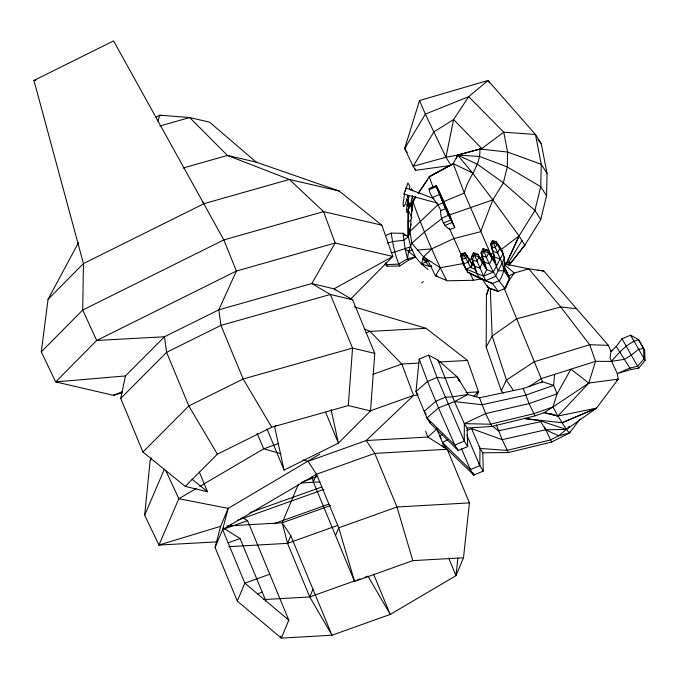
<?xml version="1.0" encoding="UTF-8"?>
<svg xmlns="http://www.w3.org/2000/svg" width="679" height="679" viewBox="0 0 679 679"><rect width="100%" height="100%" fill="white"/><g stroke="black" fill="none" stroke-linecap="round" stroke-linejoin="round"><path stroke-width="1.02" d="M408.495 227.575L408.495 228.458M408.495 225.818L408.495 226.43M408.486 217.925L408.486 217.305M408.486 216.168L408.486 215.124L408.486 216.024M439.16 361.941L438.057 360.193L454.489 401.603L464.334 423.628L464.266 441.104L467.729 446.57L458.283 450.576L430.41 423.467L426.938 417.992L415.989 391.562L419.206 359.123L428.644 355.117L438.057 360.193L457.205 376.93L459.972 381.309L458.376 379.917M503.224 393.107L501.306 390.739L486.181 347.105L486.419 295.331L488.591 288.32M407.833 236.419L407.977 209.344L415.684 196.859M436.605 428.356L442.47 442.521L445.933 447.996L473.815 475.105L483.253 471.099L479.79 465.624L480.028 448.429L479.255 446.553M479.213 277.321L482.633 279.697L488.201 287.803L498.259 291.359L492.47 283.491L485.697 280.588L483.524 276.175L486.707 269.69L485.018 265.26L477.761 254.226L473.433 252.664L471.336 256.951L476.989 273.807L480.011 278.534L485.697 280.588L495.415 276.463L498.174 270.828C494.371 262.153 494.473 252.792 490.603 244.084L492.385 240.442L496.06 241.766C505.923 252.198 507.281 268.375 499.557 280.486L492.47 283.491L480.011 278.534L467.806 272.237L463.112 263.834L460.795 255.822L461.601 253.674L464.937 252.732L469.376 259.166L471.956 264.241L470.725 267.484L465.692 268.901L460.795 255.822L463.103 254.667L464.937 252.732L471.956 264.241L473.373 262.756M412.671 204.26L412.739 201.222L415.794 197.105M503.81 263.079L508.902 262.136L510.039 263.978L524.867 245.153L540.722 219.606L546.561 195.858L547.053 173.468L541.256 143.659L535.459 134.493L488.023 80.487L419.52 100.517L404.676 148.557L413.163 166.33L415.692 170.327L450.067 165.54M185.257 486.419L217.382 454.166L271.727 427.218L348.293 405.575L352.554 348.072L330.35 294.465L311.788 283.542L218.808 309.819L164.462 336.767L125.454 375.937L120.726 398.403L142.938 452.019L185.257 486.419L207.485 491.732L199.388 472.177M267.051 429.026L284.06 470.089L338.405 443.141L370.522 410.88L374.783 353.386L352.571 299.77L334.009 288.847L311.788 283.542L335.137 243.031L323.543 211.619L289.356 179.443L227.431 155.449L189.721 117.535L159.777 115.209L156.009 117.077M554.607 374.367L553.631 385.392L557.12 393.82L552.978 406.984L543.972 412.747L535.027 415.862L491.859 426.471L467.101 428.008L464.334 423.628L485.638 413.587L529.094 403.589L557.12 393.82L570.878 369.189L588.803 383.083L618.17 379.137L617.304 373.594L610.014 357.926L611.032 351.433L608.359 345.331L543.803 270.989L528.805 268.842L504.37 263.927M384.84 264.123L387.2 266.227L399.71 265.998L408.486 260.303L415.523 257.095L410.71 246.749L408.334 236.844L409.98 231.48L412.739 201.222C422.397 228.424 433.779 255.015 446.748 280.8L473.501 280.283L482.438 278.679M216.618 541.91L158.962 545.05L144.661 515.166L150.127 460.608L151.349 457.748M408.291 220.276L408.469 231.191M457.867 558.265L455.982 575.682L390.238 614.419L332.006 635.221L281.293 638.107L237.302 601.076L215.09 547.461L220.658 526.31L228.169 508.384L319.75 454.175M448.717 558.138L455.982 575.682L463.502 557.756L469.427 502.884L447.223 449.269L427.829 437.038L366.244 440.535L308.011 461.347L302.978 459.921M122.551 392.725L113.393 395.322L55.67 381.904L41.292 351.875L48.039 299.354L78.603 242.403M408.486 260.303L407.544 258.801L408.537 251.417L411.788 243.235L409.98 231.48L410.379 229.4M408.325 205.618L408.393 206.17M409.488 188.745L409.878 186.182L407.858 182.99L405.278 191.198M409.165 203.581L408.529 206.857M409.089 195.45L406.492 209.488L406.738 212.323L407.867 211.67M412.662 195.611L409.921 206.611M451.111 165.396L445.95 157.239L453.606 119.538L468.697 96.673L488.023 80.487L489.559 82.931M408.3 236.445L411.177 224.121M408.283 205.465L408.962 203.293L408.979 205.185L409.479 204.073L408.911 205.627M408.351 202.877L407.12 205.168L407.833 202.011L408.274 202.172M407.341 205.516L407.858 203.471M407.51 205.262L408.223 202.096M409.131 203.53L408.359 206.594L408.682 205.033M409.31 208.105L409.887 204.829L409.013 207.63C411.101 197.708 407.451 211.177 409.564 206.798M215.09 547.461L222.61 529.544L228.169 508.384L178.84 498.709L165.625 470.258M408.037 195.552L405.312 204.141L403.844 206.543L403.377 206.424L403.131 203.581L404.48 194.652L403.895 194.058L406.178 187.896M428.135 269.622L421.413 263.936L423.569 256.908L431.683 248.87L453.784 238.592L480.639 231.692L492.818 199.847L503.385 182.812L507.281 166.983L507.603 152.054L503.742 132.184L468.697 96.673L425.368 114.123L404.676 148.557L407.196 152.546M543.972 412.747L557.9 416.04L588.803 383.083L595.559 361.338L589.695 344.737L560.744 306.959L528.805 268.842L514.275 273.051L508.724 276.03L509.589 278.746L505.346 288.354L498.055 291.427L488.201 287.803L487.412 285.91M407.434 205.661L407.68 204.854M157.774 121.185L159.777 115.209L161.763 115.668M407.12 205.168L407.68 203.581M407.782 203.055L407.663 204.6L408.427 202.418L407.731 205.601C410.235 197.292 407.723 208.911 407.68 205.525M486.419 295.331L489.135 287.989M410.761 190.086L411.364 188.516L412.824 190.833M456.33 158.623L457.731 155.075L481.776 148.557L503.742 132.184L535.459 134.493L541.248 164.301L540.756 186.691L534.916 210.439L519.062 235.986L505.863 264.632M547.053 173.468L541.248 164.301L507.603 152.054L479.764 148.981C481.352 165.506 467.534 177.516 464.309 193.074L490.909 254.718M237.302 601.076L244.822 583.151L222.61 529.544L316.541 474.205L374.774 453.394L447.223 449.269M226.913 525.953L282.235 522.805L290.765 535.663L332.006 635.221L309.751 596.951L287.54 543.344L282.235 522.805L298.488 484.059M228.747 546.688L287.54 543.344L290.765 535.663M463.502 557.756L412.79 560.642L354.557 581.453L313.316 481.886L316.541 474.205L308.011 461.347M242.276 517.279L247.572 520.623L288.813 620.182L281.293 638.107L280.486 636.164M263.545 599.582L309.751 596.951L312.968 589.27M335.528 535.493L338.745 527.812L316.541 474.205M144.661 515.166L164.326 469.325M220.658 526.31L158.962 545.05L178.84 498.709L196.18 488.515M230.58 526.064L231.403 524.129M476.505 396.697L478.576 391.868L467.483 360.447L426.115 328.339L354.413 306.916M465.692 268.901L483.524 276.175L493.243 272.05L503.054 253.607L497.011 244.253L496.06 241.766L492.979 242.411L490.603 244.084L493.361 253.352L494.736 261.143L487.48 250.11L483.151 248.548C488.184 263.113 494.804 276.99 505.142 288.422L509.454 278.789L504.09 265.489M506.067 264.437L519.062 235.986L492.818 199.847L472.372 172.882L457.731 155.075L445.95 157.239L413.163 166.33L433.864 131.896L453.606 119.538L481.776 148.557L457.731 155.075L453.233 163.622L429.247 176.803L418.043 193.371M150.127 460.608L151.018 458.69M501.306 390.739L506.432 380.062L534.288 361.746L589.695 344.737L608.359 345.331M483.151 248.548L481.055 252.834L486.011 268.188M467.025 430.41L471.574 428.593L480.028 448.429L482.803 452.808L508.376 452.545L551.611 442.046L569.46 433.015L570.411 431.241M486.181 347.105L492.165 336.054L516.473 318.884L560.744 306.959L576.709 308.699M462.976 263.596L440.298 267.764L435.536 275.886L446.612 280.461M507.332 264.742L521.964 240.57M412.934 201.366L407.977 209.344L411.932 218.018M418.688 192.878L420.428 190.349M421.005 189.509L427.397 180.198M429.128 177.66L430.291 175.963L453.674 163.537L429.247 176.803L433.194 187.48M475.3 269.385L470.725 267.484L473.815 263.265M480.028 448.429L507.001 450.389L550.304 439.992L558.571 435.808L566.396 429.459L596.544 408.13L618.17 379.137L616.566 380.469M612.789 350.432L611.032 351.433L616.243 346.417L621.956 338.796L630.638 335.171L638.574 339.729L644.651 350.228L645.05 360.405L638.735 368.162L630.783 369.554L617.304 373.594L629.84 368.052L637.556 366.295L644.031 358.801L643.522 348.454L638.574 339.729C626.878 343.09 619.087 352.766 611.244 361.406L595.559 361.338L541.392 378.576L529.187 386.555M544.796 412.526L557.9 416.04L596.544 408.13L562.144 422.754L525.164 418.595L540.136 420.751L545.67 429.773L558.571 435.808L569.46 433.015L580.214 418.909M404.676 148.557L405.932 146.919M508.758 265.413L524.867 245.153L519.062 235.986L500.864 249.753M522.049 248.2L524.867 245.153M471.574 428.593L502.137 439.661L545.67 429.773L566.396 429.459L569.265 426.395M48.039 299.354L83.449 263.579L204.107 203.624L289.356 179.443L339.194 191.028L381.844 225.182L392.852 256.458L351.841 297.886L349.982 298.87M41.292 351.875L82.711 310.031L223.832 239.908L323.543 211.619L381.844 225.182M120.726 398.403L166.61 352.325L220.955 325.377L330.35 294.465L352.571 299.77M142.938 452.019L188.821 405.94L243.167 378.992L352.554 348.072L374.783 353.386M438.388 204.269L409.98 231.48M437.2 428.695L427.829 437.038L425.623 431.224M473.891 396.035L478.576 391.868L465.998 392.555M421.684 282.931L423.263 281.573M429.247 176.803L430.333 176.022M441.919 218.57L424.468 231.997L411.788 243.235L423.569 256.908L428.076 260.948L435.536 275.886L437.836 276.2M408.486 221.872L410.82 220.14M387.684 243.116L392.479 241.588L403.606 240.298L408.334 236.844L403.071 233.296L391.223 233.118L385.562 235.554M464.334 423.628L490.442 424.214L533.677 413.715L552.978 406.984L588.803 383.083M540.9 382.82L542.538 381.785L553.631 385.392L525.605 395.17L481.971 404.743L454.489 401.603L438.507 407.884L426.938 417.992L454.82 445.101L458.283 450.576M405.108 235.528L403.071 233.296L405.1 248.803L415.523 257.095L407.544 258.801L398.531 264.131L386.19 264.623L385.621 262.714M199.83 486.376L263.715 448.827L278.662 443.497M443.183 447.325L445.008 446.256M442.385 434.433L439.729 435.91L441.214 438.252M447.784 439.568L442.47 442.521L470.343 469.63L473.815 475.105L473.068 473.17M454.489 401.603L467.95 394.465L479.484 397.758L523.237 388.515L542.538 381.785L504.022 287.904M217.382 454.166L188.821 405.94L166.61 352.325L164.462 336.767L96.681 340.476L82.711 310.031L83.449 263.579L33.95 80.462L113.588 40.893L223.832 239.908L236.411 271.04L218.808 309.819L220.955 325.377L243.167 378.992L271.727 427.218M276.421 425.478L274.545 426.412L284.06 470.089M441.418 445.747L444.304 444.49M429.128 189.721L436.359 186.657L436.224 185.528L428.992 188.592C429.849 197.547 438.379 202.418 440.663 210.736C440.374 218.095 443.336 225.835 449.956 229.621L454.777 227.575L447.028 209.132M432.234 197.547L439.466 194.483L443.455 200.78L453.275 224.062M438.159 204.82L442.98 202.783L447.088 209.268M440.663 210.736L445.483 208.691L449.226 214.606M441.299 218.307L448.53 215.235L454.777 227.575M443.608 223.043L450.839 219.979L436.224 185.528L448.53 215.235L436.359 186.657L445.483 208.691M444.906 225.538L452.138 222.474L437.225 187.107M414.215 255.576L421.413 263.936L429.221 260.626M431.555 265.735L429.663 266.541L421.413 263.936M596.544 408.13L562.144 422.754M461.431 448.556L470.343 469.63L479.79 465.624L478.984 463.672M443.005 201.926L464.309 193.074L453.233 163.622L472.372 172.882M113.393 395.322L122.212 391.707M408.537 251.417L412.195 249.931M479.849 257.893L482.786 256.747M390.968 252.664L394.915 251.926L410.71 246.749M492.818 199.847L449.422 214.98M302.834 481.7L317.636 476.412M237.582 520.258L323.934 489.398M222.61 529.544L247.572 520.623M282.235 522.805L330.597 505.524M228.068 542.827L240.052 538.549L266.16 601.586M287.54 543.344L337.879 525.359M269.775 574.23L244.822 583.151L288.813 620.182M257.265 593.938L262.255 592.156M309.751 596.951L355.151 580.732M357.12 580.027L360.082 578.966M365.022 577.201L367.976 576.148L390.238 614.419L373.543 574.12M366.015 332.812L369.996 331.394L426.115 328.339M372.958 374.316L401.832 364.029L418.773 363.104M369.325 411.185L413.587 395.407L417.78 395.178M476.582 392.581L478.576 391.868M158.962 545.05L160.957 544.337M249.88 512.645L321.812 486.996M273.909 523.704L328.857 504.115M505.142 288.422L507.272 282.905L514.275 273.051L504.132 264.386M159.76 126.031L189.721 117.535L209.573 122.152L256.204 162.137L339.194 191.028M183.237 167.976L227.431 155.449L256.204 162.137M541.163 421.574L498.479 430.817L492.708 426.327M33.95 80.462L35.995 80.122M611.244 361.406L624.357 359.344L631.173 355.261L638.549 349.32L643.522 348.454L644.651 350.228M467.95 394.465L452.52 396.842L445.212 397.266L435.765 401.272L424.205 411.389L426.183 414.513M417.678 250.076L431.683 248.87M125.454 375.937L55.67 381.904L96.681 340.476L236.411 271.04L335.137 243.031L392.852 256.458L334.009 288.847L335.833 289.848M431.785 266.406L429.663 266.541L422.465 258.181M301.001 482.99L320.013 481.912M469.427 502.884L396.977 507.001L338.745 527.812L354.557 581.453M438.889 362.009L467.483 360.447M503.351 267.195L506.687 272.169L509.589 278.746L503.886 270.683L498.174 270.828L504.548 258.088L503.614 255.635M469.376 259.166L472.202 259.115M537.547 270.293L539.635 270.522M541.715 270.751L543.803 270.989M504.421 270.335L506.322 270.785L508.724 276.03M348.293 405.575L370.522 410.88M403.895 194.058L437.123 202.996M280.834 453.665L263.715 448.827L257.095 433.406M541.503 421.15L540.136 420.751L566.396 429.459L569.46 433.015M423.772 259.701L426.709 260.66M551.093 413.783L557.9 416.04L566.396 429.459M503.886 270.683L502.197 262.875L500.355 259.123L494.796 257.112L493.361 253.352L490.722 253.887L494.736 261.143M476.989 273.807L471.336 256.951L474.163 255.066L477.761 254.226L478.873 257.154L486.707 269.69L493.243 272.05M405.872 187.981L433.983 198.633M487.522 281.59L467.806 272.237L463.112 263.834M364.199 328.789L369.996 331.394L401.832 364.029L413.587 395.407L366.244 440.535L374.774 453.394L396.977 507.001L412.79 560.642M223.298 527.973L240.052 538.549M423.569 256.908L440.298 267.764M461.601 253.674L466.634 256.085L465.828 258.232L470.725 267.484M483.397 264.021L485.018 265.26L484.747 263.282M192.021 479.153L207.485 491.732M537.802 139.67L541.256 143.659M447.003 211.576L448.199 212.985M202.843 201.952L204.107 203.624M406.967 199.388L407.841 200.551M513.46 390.552L506.432 380.062L492.165 336.054L490.272 288.414M551.611 442.046L544.507 426.964M508.376 452.545L502.137 439.661L496.366 424.867M546.561 195.858L540.756 186.691L507.281 166.983L479.603 156.45L457.731 155.075L477.651 164.36L503.385 182.812L534.916 210.439L540.722 219.606M631.648 336.776L630.638 335.171L645.05 360.405M638.735 368.162L621.956 338.796M616.243 346.417L619.876 352.214M630.783 369.554L619.825 352.129M408.996 203.793L408.766 204.693M409.946 205.304L409.658 206.458M403.071 233.296L404.013 234.798M399.71 265.998C395.042 255.754 392.878 244.27 391.223 233.118M386.19 264.623L387.2 266.227M417.975 394.686L415.989 391.562L427.558 381.445L436.996 377.439L444.737 378.05L457.205 376.93L468.035 394.457M535.027 415.862L529.094 403.589L523.237 388.515M491.859 426.471L485.638 413.587L479.484 397.758M496.425 265.565L488.591 253.029L487.48 250.11L483.881 250.941L481.055 252.834L486.707 269.69M552.978 406.984L557.9 416.04M412.289 197.547L413.944 200.729M466.94 255.525L469.07 259.709L468.052 262.391L463.893 263.571L461.762 259.378M469.732 272.686L473.424 280.104M414.801 168.451L415.692 170.327M445.95 157.239L425.368 114.123L419.52 100.517M483.524 276.175L473.433 252.664M500.355 259.123L492.385 240.442M461.576 255.635L449.303 228.102M439.075 190.952L443.455 200.78M487.53 285.876L488.337 287.76M466.821 434.967L479.79 465.624M473.008 473.153L473.815 475.105M469.537 467.678L470.343 469.63M444.762 445.161L445.933 447.996M429.238 420.632L430.41 423.467M325.614 412.272L338.405 443.141L331.097 409.59M498.581 245.306L499.769 248.412L497.537 252.97L492.937 251.306L491.757 248.2M490.764 254.948L492.156 258.606L489.534 263.961L484.127 262.009L482.735 258.351M481.046 259.072L482.438 262.722L479.807 268.078L474.409 266.134L473.017 262.476M428.644 355.117L436.996 377.439L464.266 441.104L454.82 445.101L438.507 407.884L427.558 381.445L419.206 359.123M501.62 249.855L503.3 254.82M311.992 476.751L313.316 481.886M405.1 248.803L407.544 258.801M467.101 428.008L467.729 446.57M482.803 452.808L483.253 471.099M408.486 219.699L408.486 212.459L408.495 232.77L408.495 224.036M412.493 206.883A10.143 0.985 -85.8 0 0 411.822 211.254L412.577 209.056L410.354 205.287A21.983 4.753 84.3 0 1 412.433 206.034M463.103 254.667L462.492 259.174L465.828 258.232L463.103 254.667M408.597 203.259L408.291 204.803L408.597 203.259M409.53 204.744L409.225 206.28L409.53 204.744M492.979 242.411L491.545 246.57L495.22 247.894L497.011 244.253L492.979 242.411M474.163 255.066L472.448 259.879L476.768 261.44L478.873 257.154L474.163 255.066M483.881 250.941L482.166 255.754L486.487 257.316L488.591 253.029L483.881 250.941M408.639 197.105L407.884 196.121L408.75 197.81L408.639 197.105"/></g></svg>
